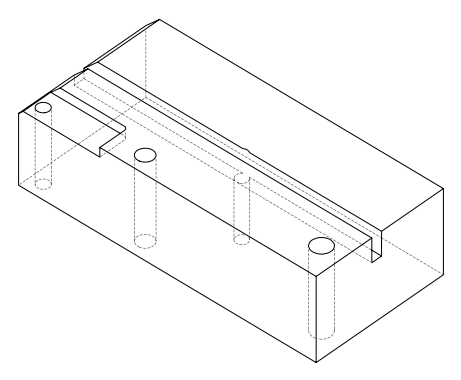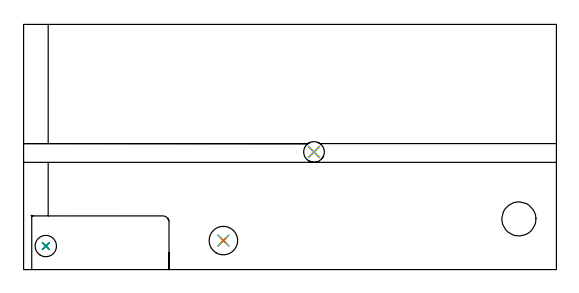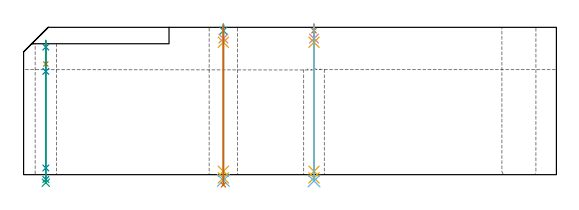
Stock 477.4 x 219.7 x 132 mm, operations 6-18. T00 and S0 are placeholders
(PLAN: 18 operations, 14 tool changes, 55.5 min)
(1 AREA_MILL | FG_CHAMFER_SURFACE | UGT0205_001 | 4.64 min | 24392 mm3)
(2 AREA_MILL_1 | FG_CHAMFER_SURFACE_1 | UGT0205_001 | 7.22 min | 27408 mm3)
(3 MILL_CORNER_NOTCH_RECTANGULAR | CORNER_NOTCH_RECTANGULAR | UGT0201_128 | Follow Part, ap 2.5, ae 75% | 11.71 min | 82509 mm3)
(4 MILL_RECTANGULAR_SLOT | SLOT_RECTANGULAR | NXT0201_012 | Follow Part, ap 4, ae 75% | 21.63 min | 300896 mm3)
(5 MILL_THROUGH_HOLE_FROM_SOLID_MATERIAL | STEP1HOLE_2 | NXT0201_007 | Circular | 5.91 min | 96031 mm3)
(6 SPOT_DRILL | STEP1HOLE | NXT0321_9005460120000 | 0.05 min | 0 mm3)
(7 SPOT_DRILL_1 | STEP1HOLE_1 | NXT0321_9005460120000 | 0.05 min | 179 mm3)
(8 SPOT_DRILL_2 | STEP1HOLE_3 | NXT0321_9005460120000 | 0.05 min | 183 mm3)
(9 DRILL_BLIND_HOLE_INTO_CENTER | STEP1HOLE | NXT0301_038 | 0.05 min | 0 mm3)
(10 GUN_DRILL_THROUGH_HOLE | STEP1HOLE | UGT0307_002 | 0.62 min | 2618 mm3)
(11 SPADE_DRILL_TO_ENLARGE_THROUGH_HOLE | STEP1HOLE | UGT0306_009 | 0.56 min | 22666 mm3)
(12 DRILL_BLIND_HOLE_INTO_CENTER_1 | STEP1HOLE_1 | NXT0301_092 | 0.09 min | 1719 mm3)
(13 GUN_DRILL_THROUGH_HOLE_1 | STEP1HOLE_1 | UGT0307_009 | 0.6 min | 11339 mm3)
(14 DRILL_TO_ENLARGE_THROUGH_HOLE | STEP1HOLE_1 | UGT0301_258 | 0.51 min | 20301 mm3)
(15 DRILL_BLIND_HOLE_INTO_CENTER_2 | STEP1HOLE_3 | NXT0301_038 | 0.05 min | 242 mm3)
(16 GUN_DRILL_THROUGH_HOLE_2 | STEP1HOLE_3 | UGT0307_002 | 0.6 min | 3401 mm3)
(17 SPADE_DRILL_TO_ENLARGE_THROUGH_HOLE_1 | STEP1HOLE_3 | UGT0306_007 | 0.56 min | 24320 mm3)
(18 DRILL_TO_ENLARGE_THROUGH_HOLE_1 | STEP1HOLE_3 | UGT0301_386 | 0.57 min | 39176 mm3)
(TOOL UGT0205_001 | Chamfer Mill 20 x 3 x 45 deg. | D20 FL50 Z2)
(TOOL UGT0201_128 | Carbide End Mill 10.0 | D10 FL15 Z4)
(TOOL NXT0201_012 | ENDMILL 16mm [2P460-1600-NA 1630] | D16 FL38 Z6)
(TOOL NXT0201_007 | ENDMILL 25mm [R216.25-25050GCK54P 1620] | D25 R3 FL54 Z5)
(TOOL NXT0321_9005460120000 | NC Spot Drill, 142deg, 12mm, Carbide, Uncoated | D12 PA142 FL30 Z2)
(TOOL NXT0301_038 | Carbide Drill 6.7mm [860.1-0670-034A1-MM 2214] | D6.7 PA140 FL53 Z2)
(TOOL UGT0307_002 | Gun Drill 6 mm | D6 PA130 FL24 Z1)
(TOOL UGT0306_009 | Spade Drill 18.5mm | D18.5 PA132 FL10 Z2)
(TOOL NXT0301_092 | Carbide Drill 12.1mm [860.1-1210-061A1-MM 2214] | D12.1 PA140 FL77 Z2)
(TOOL UGT0307_009 | Gun Drill 12 mm | D12 PA130 FL24 Z1)
(TOOL UGT0301_258 | Twist Drill 19.1 mm | D19.1 PA118 FL140 Z2)
(TOOL UGT0306_007 | Spade Drill 16.5mm | D16.5 PA132 FL10 Z2)
(TOOL UGT0301_386 | Twist Drill 25.5 mm | D25.5 PA118 FL165 Z2)
(OP 6 SPOT_DRILL)
G17 G21 G94 G90
T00 M6
G54
G17 G0 G90 X260.2 Y105.4 S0 M3
G43 Z142. H0
G94 G81 G98 Z129. F250. R135.
G80
M5
M2
(OP 7 SPOT_DRILL_1)
G17 G21 G94 G90
T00 M6
G54
G17 G0 G90 X19.9 Y21.1 S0 M3
G43 Z142. H0
G94 G81 G98 Z114.3 F250. R120.3
G80
M5
M2
(OP 8 SPOT_DRILL_2)
G17 G21 G94 G90
T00 M6
G54
G17 G0 G90 X179. Y26. S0 M3
G43 Z142. H0
G94 G81 G98 Z129. F250. R135.
G80
M5
M2
(OP 9 DRILL_BLIND_HOLE_INTO_CENTER)
G17 G21 G94 G90
T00 M6
G54
G17 G0 G90 X260.2 Y105.4 S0 M3
G43 Z142. H1
G94 G81 G98 Z121.95 F250. R134.
G80
M5
M2
(OP 10 GUN_DRILL_THROUGH_HOLE)
G17 G21 G94 G90
T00 M6
G54
G17 G0 G90 X260.2 Y105.4 M8
G43 Z142. H0
Z132.807
S716 M3
G94 G1 Z118.643 F125. M26
G4 X.084
Z3. F250.
G4 X.084
Z-2.899 F125.
G4 X.084
M5
M9
G0 Z132.807
Z142.
M2
(OP 11 SPADE_DRILL_TO_ENLARGE_THROUGH_HOLE)
G17 G21 G94 G90
T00 M6
G54
G17 G0 G90 X260.2 Y105.4 S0 M3
G43 Z142. H0
G94 G73 G98 Z-5.618 F250. Q17.202 R134.
G80
M5
M2
(OP 12 DRILL_BLIND_HOLE_INTO_CENTER_1)
G17 G21 G94 G90
T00 M6
G54
G17 G0 G90 X19.9 Y21.1 S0 M3
G43 Z142. H1
G94 G81 G98 Z99.15 F250. R119.3
G80
M5
M2
(OP 13 GUN_DRILL_THROUGH_HOLE_1)
G17 G21 G94 G90
T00 M6
G54
G17 G0 G90 X19.9 Y21.1 M8
G43 Z142. H0
Z113.51
S716 M3
G94 G1 Z92.536 F125. M26
G4 X.084
Z6. F250.
G4 X.084
Z-4.298 F125.
G4 X.084
M5
M9
G0 Z113.51
Z142.
M2
(OP 14 DRILL_TO_ENLARGE_THROUGH_HOLE)
G17 G21 G94 G90
T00 M6
G54
G17 G0 G90 X19.9 Y21.1 S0 M3
G43 Z142. H0
G94 G73 G98 Z-7.238 F250. Q17.791 R119.3
G80
M5
M2
(OP 15 DRILL_BLIND_HOLE_INTO_CENTER_2)
G17 G21 G94 G90
T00 M6
G54
G17 G0 G90 X179. Y26. S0 M3
G43 Z142. H1
G94 G81 G98 Z121.95 F250. R134.
G80
M5
M2
(OP 16 GUN_DRILL_THROUGH_HOLE_2)
G17 G21 G94 G90
T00 M6
G54
G17 G0 G90 X179. Y26. M8
G43 Z142. H0
Z129.162
S716 M3
G94 G1 Z118.643 F125. M26
G4 X.084
Z3. F250.
G4 X.084
Z-2.899 F125.
G4 X.084
M5
M9
G0 Z129.162
Z142.
M2
(OP 17 SPADE_DRILL_TO_ENLARGE_THROUGH_HOLE_1)
G17 G21 G94 G90
T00 M6
G54
G17 G0 G90 X179. Y26. S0 M3
G43 Z142. H0
G94 G73 G98 Z-5.173 F250. Q15.241 R134.
G80
M5
M2
(OP 18 DRILL_TO_ENLARGE_THROUGH_HOLE_1)
G17 G21 G94 G90
T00 M6
G54
G17 G0 G90 X179. Y26. S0 M3
G43 Z142. H0
G94 G73 G98 Z-9.161 F250. Q23.527 R134.
G80
M5
M2
